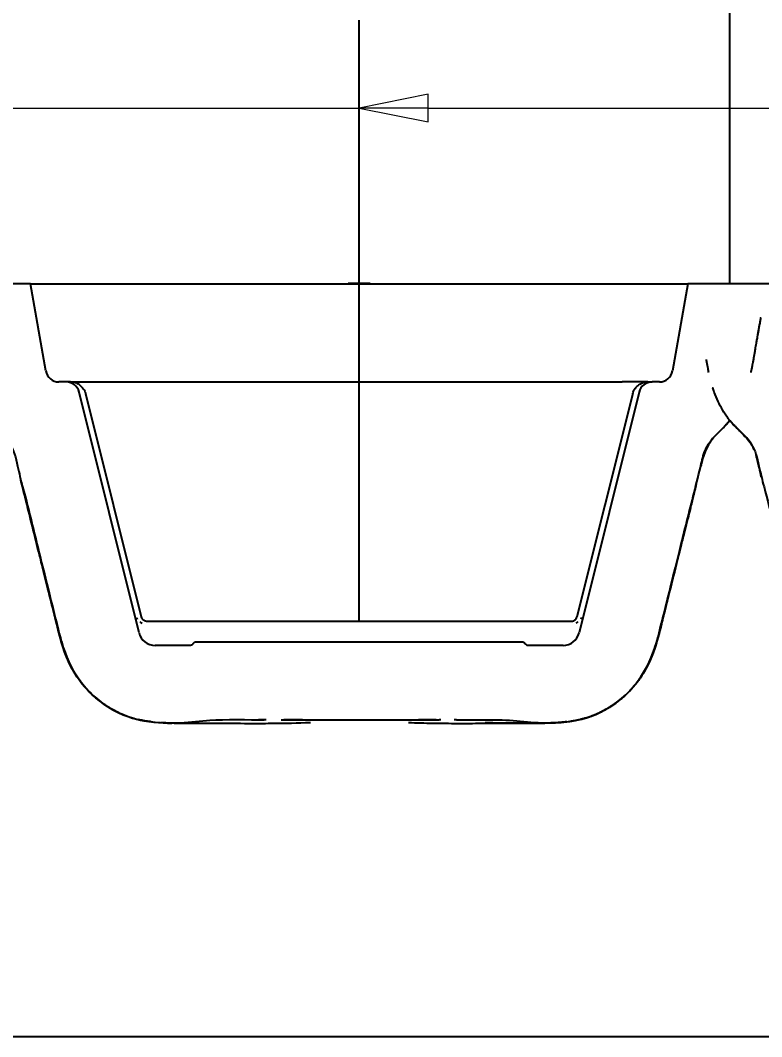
# Model space of a CAD drawing. Header units: millimetres. Extents: x 0 to 1486, y 0 to 1051.
# Drawn here: x 409.08 to 442.58, y 505.32 to 551.23 of the extents above; entities that cross this region are included whole.
import ezdxf

# ---------------------------------------------------------------- set-up
doc = ezdxf.new("R2010")
doc.units = ezdxf.units.MM
doc.header["$LTSCALE"] = 1.25
for name, color, linetype, lineweight, true_color in [('Bemaßungen(DIN)', 7, 'Continuous', 5, 0x262659), ('Schraffur', 7, 'Continuous', 9, 0x1e1e47), ('Sichtbare Kanten(DIN)', 7, 'Continuous', 25, 0x262659)]:
    doc.layers.add(name, color=color, linetype=linetype, lineweight=lineweight, true_color=true_color)
doc.styles.add('Aktuell-DINGroßer Text', font='arial.ttf')
doc.dimstyles.new('STANDARD-DIN', dxfattribs={"dimscale": 1.25, "dimtxt": 5.25, "dimasz": 2.5, "dimexe": 3.175, "dimexo": 0, "dimgap": 0.8, "dimtad": 1, "dimrnd": 1e-08, "dimtxsty": 'Aktuell-DINGroßer Text', "dimcen": 0.09, "dimdle": 10, "dimclrd": 256, "dimclre": 256, "dimclrt": 256, "dimazin": 2, "dimtfac": 0.666667, "dimtmove": 0, "dimatfit": 3, "dimfxl": 1, "dimtolj": 1, "dimlwd": 25, "dimlwe": 25, "dimarcsym": 0})

# ---------------------------------------------------------------- blocks, each defined once
blk = doc.blocks.new('*D123')
at = {"layer": 'Bemaßungen(DIN)', "color": 250, "linetype": 'Continuous', "lineweight": 25, "true_color": 0x3f3f3f, "transparency": 16777216}
blk.add_line((424.388, 524.094), (424.388, 551.23), dxfattribs=at)
at = {"layer": 'Defpoints', "color": 0, "linetype": 'Continuous', "transparency": 16777216}
for p in [(424.388, 551.23), (645.138, 539.324), (424.388, 524.094)]:
    blk.add_point(p, dxfattribs=at)
at = {"layer": 'Bemaßungen(DIN)', "color": 179, "linetype": 'Continuous', "lineweight": 25, "true_color": 0x262659, "transparency": 16777216, "insert": (424.388, 552.23), "char_height": 6.5625, "attachment_point": 4, "rotation": 90, "style": 'Aktuell-DINGroßer Text'}
blk.add_mtext('\\A1;220,75', dxfattribs=at)
blk = doc.blocks.new('*D124')
at = {"layer": 'Bemaßungen(DIN)', "color": 250, "linetype": 'Continuous', "lineweight": 25, "true_color": 0x3f3f3f, "transparency": 16777216}
blk.add_line((390.888, 524.094), (390.888, 551.23), dxfattribs=at)
at = {"layer": 'Defpoints', "color": 0, "linetype": 'Continuous', "transparency": 16777216}
for p in [(390.888, 551.23), (645.138, 539.324), (390.888, 524.094)]:
    blk.add_point(p, dxfattribs=at)
at = {"layer": 'Bemaßungen(DIN)', "color": 179, "linetype": 'Continuous', "lineweight": 25, "true_color": 0x262659, "transparency": 16777216, "insert": (390.888, 552.23), "char_height": 6.5625, "attachment_point": 4, "rotation": 90, "style": 'Aktuell-DINGroßer Text'}
blk.add_mtext('\\A1;254,25', dxfattribs=at)
blk = doc.blocks.new('*D125')
at = {"layer": 'Bemaßungen(DIN)', "color": 250, "linetype": 'Continuous', "lineweight": 25, "true_color": 0x3f3f3f, "transparency": 16777216}
blk.add_line((355.388, 523.144), (355.388, 551.23), dxfattribs=at)
at = {"layer": 'Defpoints', "color": 0, "linetype": 'Continuous', "transparency": 16777216}
for p in [(355.388, 551.23), (645.138, 539.324), (355.388, 523.144)]:
    blk.add_point(p, dxfattribs=at)
at = {"layer": 'Bemaßungen(DIN)', "color": 179, "linetype": 'Continuous', "lineweight": 25, "true_color": 0x262659, "transparency": 16777216, "insert": (355.388, 552.23), "char_height": 6.5625, "attachment_point": 4, "rotation": 90, "style": 'Aktuell-DINGroßer Text'}
blk.add_mtext('\\A1;289,75', dxfattribs=at)
blk = doc.blocks.new('*D126')
at = {"layer": 'Bemaßungen(DIN)', "color": 250, "linetype": 'Continuous', "lineweight": 25, "true_color": 0x3f3f3f, "transparency": 16777216}
blk.add_line((321.888, 524.094), (321.888, 551.23), dxfattribs=at)
at = {"layer": 'Defpoints', "color": 0, "linetype": 'Continuous', "transparency": 16777216}
for p in [(321.888, 551.23), (645.138, 539.324), (321.888, 524.094)]:
    blk.add_point(p, dxfattribs=at)
at = {"layer": 'Bemaßungen(DIN)', "color": 179, "linetype": 'Continuous', "lineweight": 25, "true_color": 0x262659, "transparency": 16777216, "insert": (321.888, 552.23), "char_height": 6.5625, "attachment_point": 4, "rotation": 90, "style": 'Aktuell-DINGroßer Text'}
blk.add_mtext('\\A1;323,25', dxfattribs=at)
blk = doc.blocks.new('*D127')
at = {"layer": 'Bemaßungen(DIN)', "color": 250, "linetype": 'Continuous', "lineweight": 25, "true_color": 0x3f3f3f, "transparency": 16777216}
blk.add_line((288.388, 524.094), (288.388, 551.23), dxfattribs=at)
at = {"layer": 'Defpoints', "color": 0, "linetype": 'Continuous', "transparency": 16777216}
for p in [(288.388, 551.23), (645.138, 539.324), (288.388, 524.094)]:
    blk.add_point(p, dxfattribs=at)
at = {"layer": 'Bemaßungen(DIN)', "color": 179, "linetype": 'Continuous', "lineweight": 25, "true_color": 0x262659, "transparency": 16777216, "insert": (288.388, 552.23), "char_height": 6.5625, "attachment_point": 4, "rotation": 90, "style": 'Aktuell-DINGroßer Text'}
blk.add_mtext('\\A1;356,75', dxfattribs=at)
blk = doc.blocks.new('*D128')
at = {"layer": 'Bemaßungen(DIN)', "color": 250, "linetype": 'Continuous', "lineweight": 25, "true_color": 0x3f3f3f, "transparency": 16777216}
blk.add_line((254.888, 524.094), (254.888, 551.23), dxfattribs=at)
at = {"layer": 'Defpoints', "color": 0, "linetype": 'Continuous', "transparency": 16777216}
for p in [(254.888, 551.23), (645.138, 539.324), (254.888, 524.094)]:
    blk.add_point(p, dxfattribs=at)
at = {"layer": 'Bemaßungen(DIN)', "color": 179, "linetype": 'Continuous', "lineweight": 25, "true_color": 0x262659, "transparency": 16777216, "insert": (254.888, 552.23), "char_height": 6.5625, "attachment_point": 4, "rotation": 90, "style": 'Aktuell-DINGroßer Text'}
blk.add_mtext('\\A1;390,25', dxfattribs=at)
blk = doc.blocks.new('2DTransSymbol3')
at = {"layer": 'Bemaßungen(DIN)'}
for p, q in [((342.011, 438.309), (339.511, 437.809)), ((342.011, 437.309), (342.011, 438.309)), ((315.211, 437.809), (339.511, 437.809)), ((342.011, 437.809), (339.511, 437.809)), ((339.511, 437.809), (342.011, 437.309)), ((342.011, 437.809), (366.311, 437.809))]:
    blk.add_line(p, q, dxfattribs=at)
at = {"layer": 'Bemaßungen(DIN)', "flags": 128}
blk.add_lwpolyline([(342.011, 438.309), (339.511, 437.809), (342.011, 437.309), (342.011, 438.309)], dxfattribs=at)
at = {"layer": 'Bemaßungen(DIN)'}
blk.add_solid([(342.011, 438.309), (339.511, 437.809), (342.011, 437.309), (342.011, 438.309)], dxfattribs=at)
blk = doc.blocks.new('*D130')
at = {"layer": 'Bemaßungen(DIN)', "color": 250, "linetype": 'Continuous', "lineweight": 25, "true_color": 0x3f3f3f, "transparency": 16777216}
for p, q in [((305.138, 539.324), (305.138, 593.293)), ((441.138, 539.324), (441.138, 593.293)), ((308.263, 589.324), (438.013, 589.324))]:
    blk.add_line(p, q, dxfattribs=at)
at = {"layer": 'Bemaßungen(DIN)', "color": 250, "linetype": 'Continuous', "true_color": 0x3f3f3f, "transparency": 16777216}
for points in [[(308.263, 589.845), (308.263, 588.803), (305.138, 589.324)], [(438.013, 589.845), (438.013, 588.803), (441.138, 589.324)]]:
    blk.add_solid(points, dxfattribs=at)
at = {"layer": 'Defpoints', "color": 0, "linetype": 'Continuous', "transparency": 16777216}
for p in [(441.138, 589.324), (305.138, 539.324), (441.138, 539.324)]:
    blk.add_point(p, dxfattribs=at)
at = {"layer": 'Bemaßungen(DIN)', "color": 179, "linetype": 'Continuous', "lineweight": 25, "true_color": 0x262659, "transparency": 16777216, "insert": (366.2, 597.03), "char_height": 6.5625, "attachment_point": 1, "style": 'Aktuell-DINGroßer Text'}
blk.add_mtext('\\A1;136', dxfattribs=at)
blk = doc.blocks.new('*D131')
at = {"layer": 'Bemaßungen(DIN)', "color": 250, "linetype": 'Continuous', "lineweight": 25, "true_color": 0x3f3f3f, "transparency": 16777216}
for p, q in [((441.138, 539.324), (441.138, 593.293)), ((577.138, 539.324), (577.138, 593.293)), ((444.263, 589.324), (574.013, 589.324))]:
    blk.add_line(p, q, dxfattribs=at)
at = {"layer": 'Bemaßungen(DIN)', "color": 250, "linetype": 'Continuous', "true_color": 0x3f3f3f, "transparency": 16777216}
for points in [[(444.263, 589.845), (444.263, 588.803), (441.138, 589.324)], [(574.013, 589.845), (574.013, 588.803), (577.138, 589.324)]]:
    blk.add_solid(points, dxfattribs=at)
at = {"layer": 'Defpoints', "color": 0, "linetype": 'Continuous', "transparency": 16777216}
for p in [(577.138, 589.324), (441.138, 539.324), (577.138, 539.324)]:
    blk.add_point(p, dxfattribs=at)
at = {"layer": 'Bemaßungen(DIN)', "color": 179, "linetype": 'Continuous', "lineweight": 25, "true_color": 0x262659, "transparency": 16777216, "insert": (502.2, 597.03), "char_height": 6.5625, "attachment_point": 1, "style": 'Aktuell-DINGroßer Text'}
blk.add_mtext('\\A1;136', dxfattribs=at)

msp = doc.modelspace()

# ---------------------------------------------------------------- hatches: boundary and pattern name
at = {"layer": 'Schraffur'}
h = msp.add_hatch(dxfattribs=at)
h.set_pattern_fill('ANSI31', color=256, scale=31.75, style=0)
h.set_pattern_definition([(45, (0, 0), (-2.80633, 2.80633), [])])
h.paths.add_polyline_path([(424.488, 539.329), (424.288, 539.329), (424.288, 539.324), (424.488, 539.324)])

# ---------------------------------------------------------------- linework, layer by layer
at = {"layer": 'Sichtbare Kanten(DIN)'}
for p, q in [((409.538, 539.324), (405.738, 539.324)), ((409.538, 539.324), (410.326, 539.324)), ((410.232, 535.39), (409.538, 539.324)), ((410.326, 539.324), (424.238, 539.324)), ((424.888, 539.334), (423.888, 539.334)), ((423.888, 539.324), (423.888, 539.334)), ((424.238, 539.329), (424.288, 539.329)), ((424.238, 539.324), (424.238, 539.329)), ((424.288, 539.324), (424.238, 539.324)), ((424.488, 539.329), (424.288, 539.329)), ((424.288, 539.329), (424.288, 539.324)), ((424.288, 539.324), (424.488, 539.324)), ((424.488, 539.329), (424.538, 539.329)), ((424.488, 539.324), (424.488, 539.329)), ((424.538, 539.324), (424.488, 539.324)), ((424.538, 539.324), (424.538, 539.329)), ((424.538, 539.324), (438.45, 539.324)), ((424.888, 539.324), (424.888, 539.334)), ((438.45, 539.324), (439.238, 539.324)), ((439.238, 539.324), (438.545, 535.39)), ((443.038, 539.324), (439.238, 539.324)), ((411.151, 534.894), (410.823, 534.894)), ((411.348, 534.894), (411.151, 534.894)), ((411.348, 534.894), (411.348, 534.894)), ((411.348, 534.894), (412.509, 534.894)), ((412.509, 534.894), (436.267, 534.894)), ((437.429, 534.894), (436.267, 534.894)), ((437.429, 534.894), (437.428, 534.894)), ((437.429, 534.894), (437.626, 534.894)), ((437.954, 534.894), (437.626, 534.894)), ((414.445, 523.562), (411.733, 534.439)), ((412.028, 534.379), (414.545, 524.283)), ((436.749, 534.379), (434.232, 524.283)), ((437.044, 534.439), (434.332, 523.562)), ((414.287, 524.194), (414.387, 524.219)), ((434.489, 524.194), (434.389, 524.219)), ((414.787, 524.094), (433.989, 524.094)), ((416.768, 522.994), (415.172, 522.994)), ((431.741, 523.144), (417.036, 523.144)), ((433.604, 522.994), (432.009, 522.994)), ((499.039, 505.324), (382.238, 505.324))]:
    msp.add_line(p, q, dxfattribs=at)
for centre, radius, start, end in [((410.823, 535.494), 0.6, 190, 270), ((437.954, 535.494), 0.6, 270, 350), ((411.151, 534.294), 0.6, 14, 90), ((437.626, 534.294), 0.6, 90, 166), ((415.172, 523.744), 0.75, 194, 270), ((433.604, 523.744), 0.75, 270, 346)]:
    msp.add_arc(centre, radius, start, end, dxfattribs=at)
for centre, major_axis, start_param, end_param in [((414.577, 524.226), (-0.103, 0.228), 1.992369, 2.529584), ((434.199, 524.226), (0.103, 0.228), 3.753602, 4.290815)]:
    msp.add_ellipse(centre, major_axis=major_axis, ratio=0.641959, start_param=start_param, end_param=end_param, dxfattribs=at)
for points, knots in [([(442.528, 537.79), (442.528, 537.79), (442.528, 537.79), (442.528, 537.79), (442.528, 537.79), (442.528, 537.789), (442.528, 537.789), (442.527, 537.787), (442.527, 537.785), (442.526, 537.779), (442.525, 537.774), (442.522, 537.757), (442.52, 537.744), (442.514, 537.708), (442.51, 537.684), (442.5, 537.626), (442.494, 537.59), (442.483, 537.524), (442.478, 537.495), (442.467, 537.437), (442.462, 537.407), (442.454, 537.359), (442.45, 537.341), (442.441, 537.286), (442.435, 537.251), (442.423, 537.184), (442.417, 537.152), (442.396, 537.033), (442.382, 536.958), (442.357, 536.815), (442.346, 536.753), (442.321, 536.61), (442.306, 536.523), (442.278, 536.362), (442.266, 536.292), (442.245, 536.172), (442.236, 536.121), (442.219, 536.02), (442.21, 535.97), (442.191, 535.867), (442.182, 535.815), (442.165, 535.725), (442.157, 535.686), (442.145, 535.624), (442.141, 535.602), (442.133, 535.563), (442.13, 535.545), (442.121, 535.504), (442.116, 535.48), (442.109, 535.443), (442.106, 535.43), (442.096, 535.384), (442.089, 535.353), (442.083, 535.324)], [0, 0, 0, 0, 0.000011, 0.000011, 0.0000549, 0.0000549, 0.0002305, 0.0002305, 0.0011042, 0.0011042, 0.0034343, 0.0034343, 0.0096521, 0.0096521, 0.0196183, 0.0196183, 0.0328887, 0.0328887, 0.0423337, 0.0423337, 0.0512358, 0.0512358, 0.0569727, 0.0569727, 0.0683565, 0.0683565, 0.0811162, 0.0811162, 0.1174194, 0.1174194, 0.1439175, 0.1439175, 0.1740064, 0.1740064, 0.1955778, 0.1955778, 0.2109094, 0.2109094, 0.2266474, 0.2266474, 0.2456533, 0.2456533, 0.2610795, 0.2610795, 0.2688382, 0.2688382, 0.2745702, 0.2745702, 0.2817224, 0.2817224, 0.2859005, 0.2859005, 0.2968606, 0.2968606, 0.2968606, 0.2968606]), ([(442.449, 537.342), (442.449, 537.342), (442.449, 537.342), (442.449, 537.341), (442.449, 537.341), (442.447, 537.327), (442.444, 537.314), (442.439, 537.283), (442.436, 537.265), (442.422, 537.184), (442.41, 537.116), (442.391, 537.005), (442.384, 536.968), (442.377, 536.929)], [0, 0, 0, 0, 0.00003812, 0.00003812, 0.00037358, 0.00037358, 0.00753008, 0.00753008, 0.01707234, 0.01707234, 0.05104679, 0.05104679, 0.0668073, 0.0668073, 0.0668073, 0.0668073]), ([(440.191, 535.324), (440.178, 535.386), (440.167, 535.442), (440.138, 535.59), (440.122, 535.676), (440.098, 535.81), (440.093, 535.838), (440.086, 535.877), (440.084, 535.888), (440.082, 535.901), (440.081, 535.903), (440.081, 535.905), (440.081, 535.906), (440.081, 535.906), (440.081, 535.906), (440.081, 535.906)], [8.2798867, 8.2798867, 8.2798867, 8.2798867, 8.3179954, 8.3179954, 8.3854335, 8.3854335, 8.4022376, 8.4022376, 8.4085374, 8.4085374, 8.4097186, 8.4097186, 8.4098391, 8.4098391, 8.4098692, 8.4098692, 8.4098692, 8.4098692]), ([(411.348, 534.894), (411.417, 534.894), (411.486, 534.884), (411.616, 534.843), (411.677, 534.813), (411.789, 534.735), (411.84, 534.687), (411.939, 534.57), (411.987, 534.498), (412.02, 534.406), (412.024, 534.393), (412.028, 534.379)], [0, 0, 0, 0, 0.0206505, 0.0206505, 0.04066916, 0.04066916, 0.06156667, 0.06156667, 0.08663742, 0.08663742, 0.09083953, 0.09083953, 0.09083953, 0.09083953]), ([(436.749, 534.379), (436.757, 534.414), (436.771, 534.447), (436.808, 534.52), (436.833, 534.558), (436.907, 534.658), (436.964, 534.715), (437.095, 534.812), (437.173, 534.851), (437.311, 534.887), (437.37, 534.894), (437.428, 534.894)], [0.00000111, 0.00000111, 0.00000111, 0.00000111, 0.01070815, 0.01070815, 0.02441214, 0.02441214, 0.04800203, 0.04800203, 0.07335574, 0.07335574, 0.09085667, 0.09085667, 0.09085667, 0.09085667]), ([(441.13, 533.158), (441.102, 533.193), (441.073, 533.23), (440.883, 533.486), (440.728, 533.759), (440.551, 534.14), (440.49, 534.283), (440.422, 534.47), (440.41, 534.504), (440.388, 534.569), (440.378, 534.599), (440.368, 534.631), (440.367, 534.631), (440.367, 534.632), (440.367, 534.632), (440.367, 534.632), (440.367, 534.632), (440.367, 534.632), (440.367, 534.632), (440.367, 534.632), (440.367, 534.632), (440.367, 534.632)], [6.5142179, 6.5142179, 6.5142179, 6.5142179, 6.571912, 6.571912, 6.8763125, 6.8763125, 7.0272171, 7.0272171, 7.0627954, 7.0627954, 7.0894853, 7.0894853, 7.089798, 7.089798, 7.0899186, 7.0899186, 7.0899488, 7.0899488, 7.0899638, 7.0899638, 7.0899746, 7.0899746, 7.0899746, 7.0899746]), ([(407.641, 533.164), (407.824, 532.938), (407.993, 532.77), (408.306, 532.458), (408.474, 532.287), (408.8, 531.797), (408.866, 531.506), (409.023, 530.776), (409.101, 530.466), (409.487, 529.019), (409.76, 527.872), (410.736, 523.906), (410.86, 523.432), (411.14, 522.488), (411.364, 521.978), (412.032, 521.034), (412.468, 520.593), (413.681, 519.808), (414.283, 519.66), (415.888, 519.376), (416.813, 519.555), (418.296, 519.662), (419.441, 519.636), (420.104, 519.637)], [-4.9801344, -4.9801344, -4.9801344, -4.9801344, -4.977648, -4.977648, -4.9747138, -4.9747138, -4.9702324, -4.9702324, -4.9668738, -4.9668738, -4.9544858, -4.9544858, -4.9239441, -4.9239441, -4.8567962, -4.8567962, -4.7928365, -4.7928365, -4.7144891, -4.7144891, -4.4611156, -4.4611156, -4.2614437, -4.2614437, -4.2614437, -4.2614437]), ([(428.791, 519.637), (428.803, 519.637), (428.815, 519.637), (430.164, 519.637), (430.587, 519.644), (431.902, 519.576), (432.685, 519.417), (434.413, 519.619), (434.948, 519.775), (435.829, 520.268), (436.333, 520.601), (437.286, 521.709), (437.568, 522.369), (437.918, 523.377), (438.221, 524.657), (439.002, 527.809), (439.098, 528.182), (439.417, 529.461), (439.642, 530.324), (439.903, 531.437), (439.966, 531.68), (440.316, 532.415), (440.694, 532.6), (441.141, 533.164)], [-3.609915, -3.609915, -3.609915, -3.609915, -3.606126, -3.606126, -3.199997, -3.199997, -2.373221, -2.373221, -1.869336, -1.869336, -1.562938, -1.562938, -1.210807, -1.210807, -0.800152, -0.800152, -0.642527, -0.642527, -0.31323, -0.31323, -0.220499, -0.220499, -0.002297, -0.002297, -0.002297, -0.002297]), ([(441.087, 533.088), (441.07, 533.068), (441.035, 533.028), (440.984, 532.971), (440.969, 532.956), (440.869, 532.851), (440.85, 532.832), (440.821, 532.803), (440.818, 532.8), (440.81, 532.791)], [0, 0, 0, 0, 0.095162, 0.095162, 0.273817, 0.273817, 0.809889, 0.809889, 1.094998, 1.094998, 1.094998, 1.094998]), ([(441.14, 533.152), (441.14, 533.152), (441.14, 533.152), (441.141, 533.158), (441.141, 533.163), (441.141, 533.164)], [12.275591, 12.275591, 12.275591, 12.275591, 12.3506051, 12.3506051, 12.9651303, 12.9651303, 12.9651303, 12.9651303]), ([(441.141, 533.164), (441.324, 532.938), (441.493, 532.77), (441.806, 532.458), (441.974, 532.287), (442.3, 531.797), (442.366, 531.506), (442.523, 530.776), (442.601, 530.466), (442.987, 529.019), (443.26, 527.872), (444.236, 523.906), (444.36, 523.432), (444.64, 522.488), (444.864, 521.978), (445.532, 521.034), (445.968, 520.593), (447.181, 519.808), (447.783, 519.66), (449.388, 519.376), (450.313, 519.555), (451.796, 519.662), (452.941, 519.636), (453.604, 519.637)], [-4.9801344, -4.9801344, -4.9801344, -4.9801344, -4.977648, -4.977648, -4.9747138, -4.9747138, -4.9702324, -4.9702324, -4.9668738, -4.9668738, -4.9544858, -4.9544858, -4.9239441, -4.9239441, -4.8567963, -4.8567963, -4.7928365, -4.7928365, -4.7144892, -4.7144892, -4.4611157, -4.4611157, -4.2614437, -4.2614437, -4.2614437, -4.2614437]), ([(441.606, 532.657), (441.569, 532.694), (441.462, 532.801), (441.389, 532.875), (441.356, 532.906), (441.281, 532.988)], [0, 0, 0, 0, 0.830661, 0.830661, 1.095169, 1.095169, 1.095169, 1.095169]), ([(442.138, 532.038), (442.033, 532.231), (441.906, 532.377), (441.619, 532.656), (441.533, 532.734), (441.448, 532.817)], [5.4505096, 5.4505096, 5.4505096, 5.4505096, 5.8295122, 5.8295122, 5.9972715, 5.9972715, 5.9972715, 5.9972715]), ([(440.362, 532.333), (440.343, 532.307), (440.323, 532.281), (440.272, 532.208), (440.239, 532.158), (440.164, 532.032), (440.121, 531.951), (440.045, 531.789), (440.011, 531.707), (439.939, 531.515), (439.903, 531.403), (439.864, 531.261), (439.855, 531.23), (439.848, 531.2)], [12.2833561, 12.2833561, 12.2833561, 12.2833561, 12.2997499, 12.2997499, 12.3234644, 12.3234644, 12.3524494, 12.3524494, 12.3787583, 12.3787583, 12.4139625, 12.4139625, 12.423643, 12.423643, 12.423643, 12.423643]), ([(440.212, 532.143), (440.124, 532.005), (440.039, 531.83), (439.924, 531.482), (439.893, 531.374), (439.862, 531.26)], [0.20660646, 0.20660646, 0.20660646, 0.20660646, 0.26852566, 0.26852566, 0.29282871, 0.29282871, 0.29282871, 0.29282871]), ([(442.175, 531.973), (442.175, 531.973), (442.16, 532.001), (442.152, 532.015), (442.149, 532.02), (442.149, 532.02)], [0.5841657, 0.5841657, 0.5841657, 0.5841657, 0.9671871, 0.9671871, 1.0655927, 1.0655927, 1.0655927, 1.0655927]), ([(440.12, 531.997), (440.12, 531.997), (440.106, 531.97), (440.092, 531.942), (440.089, 531.937), (440.089, 531.937)], [0.0348995, 0.0348995, 0.0348995, 0.0348995, 0.5477265, 0.5477265, 0.6016797, 0.6016797, 0.6016797, 0.6016797]), ([(442.243, 531.826), (442.243, 531.826), (442.243, 531.827), (442.237, 531.84), (442.223, 531.874), (442.192, 531.94), (442.184, 531.955), (442.176, 531.972), (442.174, 531.976), (442.172, 531.979)], [0.2897844, 0.2897844, 0.2897844, 0.2897844, 0.2976946, 0.2976946, 0.3418645, 0.3418645, 0.4055819, 0.4055819, 0.4342417, 0.4342417, 0.4342417, 0.4342417]), ([(442.464, 531.047), (442.464, 531.047), (442.464, 531.047), (442.452, 531.098), (442.44, 531.153), (442.406, 531.296), (442.381, 531.397), (442.352, 531.505), (442.343, 531.534), (442.333, 531.569), (442.33, 531.579), (442.328, 531.584), (442.328, 531.585), (442.328, 531.585)], [3.1214054, 3.1214054, 3.1214054, 3.1214054, 3.1214902, 3.1214902, 3.1511716, 3.1511716, 3.1956554, 3.1956554, 3.215812, 3.215812, 3.2302688, 3.2302688, 3.2348622, 3.2348622, 3.2348622, 3.2348622]), ([(439.868, 531.284), (439.868, 531.284), (439.841, 531.174), (439.827, 531.113), (439.838, 531.161), (439.835, 531.148), (439.817, 531.068), (439.817, 531.068)], [8.4279959, 8.4279959, 8.4279959, 8.4279959, 8.596289, 8.596289, 8.757303, 8.757303, 8.9450365, 8.9450365, 8.9450365, 8.9450365]), ([(439.891, 531.365), (439.891, 531.365), (439.887, 531.351), (439.873, 531.301), (439.869, 531.284), (439.859, 531.245), (439.849, 531.206), (439.842, 531.178)], [7.9683809, 7.9683809, 7.9683809, 7.9683809, 8.0032187, 8.0032187, 8.0695113, 8.0695113, 8.1563174, 8.1563174, 8.1563174, 8.1563174]), ([(442.497, 530.896), (442.495, 530.909), (442.482, 530.964), (442.471, 531.017), (442.469, 531.024), (442.469, 531.024)], [0, 0, 0, 0, 0.11353, 0.11353, 0.167424, 0.167424, 0.167424, 0.167424]), ([(412.848, 520.347), (412.609, 520.516), (412.379, 520.71), (411.572, 521.543), (411.292, 522.157), (410.928, 523.072), (410.785, 523.724), (410.484, 524.934), (410.402, 525.243), (410.195, 526.068), (410.121, 526.372), (409.952, 527.052), (409.877, 527.351), (409.632, 528.332), (409.622, 528.38), (409.312, 529.624), (409.243, 529.898), (409.118, 530.41), (409.1, 530.485), (409.082, 530.556)], [2.06659, 2.06659, 2.06659, 2.06659, 2.211074, 2.211074, 2.615204, 2.615204, 3.34718, 3.34718, 3.690573, 3.690573, 3.933524, 3.933524, 4.127076, 4.127076, 4.588905, 4.588905, 4.841286, 4.841286, 4.887565, 4.887565, 4.887565, 4.887565]), ([(409.222, 530.011), (409.208, 530.065), (409.196, 530.112), (409.17, 530.209), (409.159, 530.251), (409.153, 530.276), (409.152, 530.279), (409.152, 530.279)], [7.12907374, 7.12907374, 7.12907374, 7.12907374, 7.15745453, 7.15745453, 7.20086791, 7.20086791, 7.2162339, 7.2162339, 7.2162339, 7.2162339]), ([(439.617, 530.255), (439.609, 530.224), (439.601, 530.191), (439.573, 530.076), (439.55, 529.985), (439.508, 529.815), (439.487, 529.733), (439.423, 529.478), (439.38, 529.305), (439.251, 528.794), (439.168, 528.459), (439, 527.782), (438.913, 527.434), (438.567, 526.047), (438.305, 525.015), (437.957, 523.575), (437.854, 523.178), (437.587, 522.416), (437.42, 522.047), (437.055, 521.455), (436.874, 521.215), (436.522, 520.836), (436.357, 520.684), (436.151, 520.517), (436.111, 520.486), (436.05, 520.44), (436.027, 520.423), (435.981, 520.389), (435.958, 520.373), (435.922, 520.347), (435.908, 520.337), (435.877, 520.316), (435.863, 520.306), (435.822, 520.279), (435.806, 520.268), (435.761, 520.238), (435.745, 520.228), (435.709, 520.205), (435.7, 520.2), (435.671, 520.182), (435.648, 520.167), (435.602, 520.14), (435.579, 520.126), (435.517, 520.09), (435.477, 520.068), (435.343, 519.995), (435.248, 519.948), (434.902, 519.793), (434.648, 519.709), (434.251, 519.615), (434.111, 519.588), (433.787, 519.538), (433.605, 519.52), (433.332, 519.502), (433.232, 519.497), (433.13, 519.493)], [4.08157, 4.08157, 4.08157, 4.08157, 4.093286, 4.093286, 4.121328, 4.121328, 4.146354, 4.146354, 4.20029, 4.20029, 4.304546, 4.304546, 4.412182, 4.412182, 4.734616, 4.734616, 4.857162, 4.857162, 4.977617, 4.977617, 5.067065, 5.067065, 5.132843, 5.132843, 5.148528, 5.148528, 5.15859, 5.15859, 5.171509, 5.171509, 5.184616, 5.184616, 5.205706, 5.205706, 5.256909, 5.256909, 5.277506, 5.277506, 5.283278, 5.283278, 5.293293, 5.293293, 5.301667, 5.301667, 5.315844, 5.315844, 5.347913, 5.347913, 5.430698, 5.430698, 5.473282, 5.473282, 5.528841, 5.528841, 5.560514, 5.560514, 5.560514, 5.560514]), ([(439.594, 530.166), (439.593, 530.164), (439.593, 530.162), (439.583, 530.122), (439.571, 530.076), (439.55, 529.992), (439.542, 529.959), (439.522, 529.881), (439.51, 529.832), (439.487, 529.744), (439.477, 529.703), (439.452, 529.602), (439.437, 529.541), (439.394, 529.368), (439.366, 529.258), (439.309, 529.026), (439.277, 528.9), (439.246, 528.774)], [1.5704608, 1.5704608, 1.5704608, 1.5704608, 1.571481, 1.571481, 1.5942964, 1.5942964, 1.6062892, 1.6062892, 1.6213371, 1.6213371, 1.6337847, 1.6337847, 1.6529302, 1.6529302, 1.689707, 1.689707, 1.7289509, 1.7289509, 1.7289509, 1.7289509]), ([(412.597, 520.542), (412.551, 520.579), (412.505, 520.618), (412.34, 520.761), (412.224, 520.872), (411.845, 521.275), (411.609, 521.599), (411.183, 522.376), (411.025, 522.842), (410.784, 523.711), (410.691, 524.117), (410.425, 525.19), (410.252, 525.864), (409.911, 527.246), (409.734, 527.947), (409.514, 528.834), (409.469, 529.014), (409.378, 529.383), (409.331, 529.575), (409.253, 529.886), (409.222, 530.006), (409.195, 530.115)], [1.956144, 1.956144, 1.956144, 1.956144, 1.974142, 1.974142, 2.021994, 2.021994, 2.140247, 2.140247, 2.287637, 2.287637, 2.412187, 2.412187, 2.621434, 2.621434, 2.841051, 2.841051, 2.896504, 2.896504, 2.955197, 2.955197, 2.993506, 2.993506, 2.993506, 2.993506]), ([(412.493, 520.629), (412.476, 520.644), (412.457, 520.66), (412.404, 520.708), (412.387, 520.724), (412.349, 520.758), (412.333, 520.773), (412.293, 520.811), (412.269, 520.834), (412.225, 520.878), (412.208, 520.895), (412.174, 520.93), (412.155, 520.949), (412.117, 520.989), (412.098, 521.01), (412.041, 521.072), (412.005, 521.113), (411.906, 521.23), (411.847, 521.303), (411.703, 521.494), (411.623, 521.61), (411.516, 521.785), (411.49, 521.829), (411.41, 521.97), (411.356, 522.073), (411.26, 522.275), (411.215, 522.377), (411.05, 522.788), (410.952, 523.106), (410.831, 523.557), (410.796, 523.695), (410.732, 523.958), (410.701, 524.086), (410.643, 524.325), (410.612, 524.45), (410.538, 524.743), (410.495, 524.913), (410.353, 525.477), (410.254, 525.871), (410.113, 526.438), (410.071, 526.61), (409.992, 526.93), (409.955, 527.079), (409.895, 527.323), (409.871, 527.417), (409.815, 527.64), (409.784, 527.765), (409.729, 527.981), (409.706, 528.072), (409.665, 528.231), (409.648, 528.298), (409.617, 528.421), (409.603, 528.477), (409.577, 528.582), (409.565, 528.633), (409.531, 528.768), (409.511, 528.849), (409.454, 529.085), (409.418, 529.238), (409.368, 529.439), (409.362, 529.463), (409.353, 529.501), (409.35, 529.515), (409.343, 529.541), (409.34, 529.555), (409.33, 529.594), (409.324, 529.618), (409.308, 529.682), (409.299, 529.718), (409.274, 529.815), (409.261, 529.863), (409.238, 529.952), (409.228, 529.988), (409.215, 530.04), (409.21, 530.056), (409.209, 530.061)], [0, 0, 0, 0, 0.082924, 0.082924, 0.113058, 0.113058, 0.130031, 0.130031, 0.146789, 0.146789, 0.155138, 0.155138, 0.163507, 0.163507, 0.171886, 0.171886, 0.188731, 0.188731, 0.222119, 0.222119, 0.275287, 0.275287, 0.292074, 0.292074, 0.325981, 0.325981, 0.359154, 0.359154, 0.459188, 0.459188, 0.501882, 0.501882, 0.540647, 0.540647, 0.579251, 0.579251, 0.631571, 0.631571, 0.753978, 0.753978, 0.807055, 0.807055, 0.85353, 0.85353, 0.882297, 0.882297, 0.924167, 0.924167, 0.955494, 0.955494, 0.976871, 0.976871, 0.993705, 0.993705, 1.01053, 1.01053, 1.043767, 1.043767, 1.103749, 1.103749, 1.111418, 1.111418, 1.115585, 1.115585, 1.119757, 1.119757, 1.128196, 1.128196, 1.144983, 1.144983, 1.178506, 1.178506, 1.21889, 1.21889, 1.258056, 1.258056, 1.258056, 1.258056]), ([(439.369, 529.243), (439.36, 529.206), (439.351, 529.169), (439.309, 528.999), (439.274, 528.863), (439.241, 528.731)], [0.92272042, 0.92272042, 0.92272042, 0.92272042, 0.93418186, 0.93418186, 0.97553241, 0.97553241, 0.97553241, 0.97553241]), ([(439.162, 528.438), (439.154, 528.407), (439.147, 528.377), (439.097, 528.179), (439.056, 528.012), (438.962, 527.639), (438.91, 527.432), (438.76, 526.828), (438.662, 526.43), (438.478, 525.686), (438.389, 525.336), (438.252, 524.799), (438.204, 524.61), (438.098, 524.175), (438.038, 523.918), (437.88, 523.29), (437.771, 522.917), (437.551, 522.358), (437.46, 522.158), (437.237, 521.743), (437.102, 521.531), (436.951, 521.332)], [1.7638097, 1.7638097, 1.7638097, 1.7638097, 1.7734022, 1.7734022, 1.8267571, 1.8267571, 1.8905092, 1.8905092, 2.0134243, 2.0134243, 2.1214921, 2.1214921, 2.1800104, 2.1800104, 2.2581031, 2.2581031, 2.3744723, 2.3744723, 2.4396513, 2.4396513, 2.5160889, 2.5160889, 2.5160889, 2.5160889]), ([(414.545, 524.283), (414.551, 524.257), (414.562, 524.232), (414.591, 524.187), (414.609, 524.167), (414.65, 524.133), (414.673, 524.12), (414.723, 524.101), (414.75, 524.095), (414.78, 524.094), (414.784, 524.094), (414.787, 524.094)], [0, 0, 0, 0, 0.0080009, 0.0080009, 0.01597702, 0.01597702, 0.02393362, 0.02393362, 0.03189668, 0.03189668, 0.03302102, 0.03302102, 0.03302102, 0.03302102]), ([(433.989, 524.094), (434.016, 524.094), (434.043, 524.098), (434.093, 524.115), (434.117, 524.128), (434.16, 524.159), (434.179, 524.179), (434.209, 524.223), (434.221, 524.247), (434.23, 524.276), (434.231, 524.28), (434.232, 524.283)], [0, 0, 0, 0, 0.00800071, 0.00800071, 0.01597675, 0.01597675, 0.02393328, 0.02393328, 0.03189641, 0.03189641, 0.03302102, 0.03302102, 0.03302102, 0.03302102]), ([(416.845, 523.03), (416.84, 523.023), (416.834, 523.018), (416.821, 523.008), (416.814, 523.004), (416.793, 522.996), (416.78, 522.994), (416.768, 522.994)], [-0.008074754, -0.008074754, -0.008074754, -0.008074754, -0.005897965, -0.005897965, -0.003720861, -0.003720861, -0.000004968, -0.000004968, -0.000004968, -0.000004968]), ([(416.881, 523.072), (416.875, 523.065), (416.869, 523.058), (416.857, 523.044), (416.851, 523.037), (416.845, 523.03)], [-0.00559027, -0.00559027, -0.00559027, -0.00559027, -0.00279349, -0.00279349, 0, 0, 0, 0]), ([(417.036, 523.144), (417.019, 523.144), (417.003, 523.142), (416.971, 523.134), (416.956, 523.128), (416.917, 523.108), (416.897, 523.091), (416.881, 523.072)], [-0.01603852, -0.01603852, -0.01603852, -0.01603852, -0.01167072, -0.01167072, -0.00732242, -0.00732242, -0.00000056, -0.00000056, -0.00000056, -0.00000056]), ([(431.895, 523.072), (431.885, 523.085), (431.873, 523.096), (431.847, 523.115), (431.833, 523.123), (431.792, 523.139), (431.766, 523.144), (431.741, 523.144)], [-0.01614564, -0.01614564, -0.01614564, -0.01614564, -0.01179334, -0.01179334, -0.00744309, -0.00744309, -0.00000054, -0.00000054, -0.00000054, -0.00000054]), ([(431.931, 523.03), (431.925, 523.037), (431.919, 523.044), (431.907, 523.058), (431.901, 523.065), (431.895, 523.072)], [-0.005625772, -0.005625772, -0.005625772, -0.005625772, -0.002811067, -0.002811067, -0.000011557, -0.000011557, -0.000011557, -0.000011557]), ([(432.009, 522.994), (432.001, 522.994), (431.993, 522.995), (431.977, 522.999), (431.969, 523.002), (431.95, 523.012), (431.939, 523.02), (431.931, 523.03)], [-0.007980929, -0.007980929, -0.007980929, -0.007980929, -0.005820159, -0.005820159, -0.003652784, -0.003652784, 0, 0, 0, 0]), ([(436.426, 520.754), (436.41, 520.74), (436.395, 520.726), (436.266, 520.61), (436.144, 520.511), (436.013, 520.413), (435.984, 520.392), (435.947, 520.366), (435.937, 520.358), (435.923, 520.348), (435.919, 520.346), (435.919, 520.346)], [2.599478, 2.599478, 2.599478, 2.599478, 2.6072531, 2.6072531, 2.665146, 2.665146, 2.6924007, 2.6924007, 2.7168587, 2.7168587, 2.7443779, 2.7443779, 2.7443779, 2.7443779]), ([(422.184, 519.499), (421.617, 519.479), (421.049, 519.466), (420.197, 519.46), (419.889, 519.458), (419.086, 519.46), (418.59, 519.462), (417.479, 519.464), (416.859, 519.466), (415.673, 519.474), (415.102, 519.491), (414.401, 519.635), (414.253, 519.672), (413.954, 519.765), (413.799, 519.824), (413.546, 519.935), (413.437, 519.989), (413.168, 520.135), (413.008, 520.234), (412.849, 520.347)], [1.4168283, 1.4168283, 1.4168283, 1.4168283, 1.5869388, 1.5869388, 1.6837553, 1.6837553, 1.8308067, 1.8308067, 2.0171283, 2.0171283, 2.1865095, 2.1865095, 2.2319207, 2.2319207, 2.2809947, 2.2809947, 2.3235454, 2.3235454, 2.3860442, 2.3860442, 2.3860442, 2.3860442]), ([(413.41, 520.011), (413.374, 520.029), (413.337, 520.049), (413.293, 520.073), (413.28, 520.08), (413.261, 520.091), (413.253, 520.096), (413.237, 520.105), (413.232, 520.107), (413.229, 520.109), (413.229, 520.109), (413.229, 520.109)], [9.13161674, 9.13161674, 9.13161674, 9.13161674, 9.14407388, 9.14407388, 9.14984169, 9.14984169, 9.15558123, 9.15558123, 9.16706809, 9.16706809, 9.17289367, 9.17289367, 9.17289367, 9.17289367]), ([(435.971, 520.378), (435.725, 520.201), (435.482, 520.058), (435.158, 519.904), (435.076, 519.867), (434.904, 519.798), (434.814, 519.765), (434.578, 519.689), (434.431, 519.649), (433.947, 519.543), (433.602, 519.505), (432.623, 519.456), (431.985, 519.467), (430.873, 519.463), (430.397, 519.463), (429.563, 519.46), (429.196, 519.459), (428.474, 519.46), (428.106, 519.461), (427.358, 519.473), (426.987, 519.485), (426.617, 519.498)], [0, 0, 0, 0, 0.0973932, 0.0973932, 0.1258286, 0.1258286, 0.1545067, 0.1545067, 0.2000918, 0.2000918, 0.3032903, 0.3032903, 0.4944243, 0.4944243, 0.6370453, 0.6370453, 0.7447838, 0.7447838, 0.8617537, 0.8617537, 0.9733958, 0.9733958, 0.9733958, 0.9733958]), ([(435.578, 520.127), (435.578, 520.127), (435.575, 520.126), (435.557, 520.115), (435.526, 520.097), (435.435, 520.047), (435.402, 520.029), (435.332, 519.992), (435.3, 519.976), (435.237, 519.946), (435.208, 519.932), (435.146, 519.903), (435.113, 519.889), (435.045, 519.86), (435.01, 519.845), (434.938, 519.817), (434.902, 519.803), (434.831, 519.777), (434.796, 519.765), (434.699, 519.733), (434.644, 519.717), (434.545, 519.689), (434.501, 519.677), (434.433, 519.661), (434.41, 519.655), (434.386, 519.649)], [0.3708114, 0.3708114, 0.3708114, 0.3708114, 0.3972629, 0.3972629, 0.4478361, 0.4478361, 0.4703288, 0.4703288, 0.4856297, 0.4856297, 0.4971214, 0.4971214, 0.508623, 0.508623, 0.5201359, 0.5201359, 0.5316648, 0.5316648, 0.5432139, 0.5432139, 0.5666072, 0.5666072, 0.589529, 0.589529, 0.6022754, 0.6022754, 0.6022754, 0.6022754]), ([(413.529, 519.952), (413.529, 519.952), (413.529, 519.952), (413.526, 519.953), (413.507, 519.962), (413.476, 519.977)], [9.36376179, 9.36376179, 9.36376179, 9.36376179, 9.36832141, 9.36832141, 9.41838994, 9.41838994, 9.41838994, 9.41838994]), ([(414.983, 519.547), (414.983, 519.547), (414.983, 519.547), (414.979, 519.548), (414.966, 519.549), (414.937, 519.553), (414.92, 519.555), (414.847, 519.565), (414.778, 519.575), (414.64, 519.597), (414.58, 519.608), (414.477, 519.629), (414.439, 519.637), (414.398, 519.647)], [8.9079196, 8.9079196, 8.9079196, 8.9079196, 8.9095217, 8.9095217, 8.9210466, 8.9210466, 8.9336921, 8.9336921, 8.9717893, 8.9717893, 9.0038066, 9.0038066, 9.0208276, 9.0208276, 9.0208276, 9.0208276]), ([(420.185, 519.633), (420.103, 519.633), (420.028, 519.634), (419.917, 519.636), (419.878, 519.636), (419.841, 519.637)], [0, 0, 0, 0, 0.02691813, 0.02691813, 0.04213871, 0.04213871, 0.04213871, 0.04213871]), ([(420.119, 519.637), (420.114, 519.637), (420.11, 519.637), (420.105, 519.637), (420.104, 519.637), (420.104, 519.637), (420.104, 519.637), (420.104, 519.637)], [0.494115758, 0.494115758, 0.494115758, 0.494115758, 0.498271529, 0.498271529, 0.498321616, 0.498321616, 0.498337857, 0.498337857, 0.498337857, 0.498337857]), ([(420.872, 519.638), (420.872, 519.638), (420.872, 519.638), (420.872, 519.638), (420.872, 519.638), (420.871, 519.638), (420.87, 519.638), (420.868, 519.638), (420.866, 519.638), (420.863, 519.638), (420.862, 519.638), (420.86, 519.638)], [0, 0, 0, 0, 0.000020531, 0.000020531, 0.000047598, 0.000047598, 0.000625037, 0.000625037, 0.002164912, 0.002164912, 0.003273401, 0.003273401, 0.003273401, 0.003273401]), ([(420.872, 519.638), (421.695, 519.638), (422.726, 519.636), (424.908, 519.636), (426.029, 519.636), (427.526, 519.637), (427.785, 519.637), (428, 519.637)], [-4.1919136, -4.1919136, -4.1919136, -4.1919136, -3.9892009, -3.9892009, -3.7752429, -3.7752429, -3.703462, -3.703462, -3.703462, -3.703462]), ([(423.006, 519.622), (422.713, 519.623), (422.422, 519.622), (421.913, 519.624), (421.695, 519.625), (421.401, 519.629), (421.326, 519.63), (421.221, 519.632), (421.19, 519.632), (421.132, 519.633), (421.106, 519.633), (421.06, 519.634), (421.04, 519.635), (421.01, 519.635), (420.999, 519.635), (420.99, 519.635)], [0, 0, 0, 0, 0.0877127, 0.0877127, 0.1534415, 0.1534415, 0.1757556, 0.1757556, 0.1853792, 0.1853792, 0.194232, 0.194232, 0.2031005, 0.2031005, 0.2099218, 0.2099218, 0.2099218, 0.2099218]), ([(421.829, 519.637), (421.754, 519.637), (421.679, 519.637), (421.547, 519.637), (421.488, 519.637), (421.373, 519.637), (421.318, 519.637), (421.263, 519.637)], [2.50463181, 2.50463181, 2.50463181, 2.50463181, 2.52724839, 2.52724839, 2.54466133, 2.54466133, 2.56171243, 2.56171243, 2.56171243, 2.56171243]), ([(427.876, 519.635), (427.876, 519.635), (427.846, 519.635), (427.781, 519.634), (427.757, 519.634), (427.706, 519.634), (427.684, 519.633), (427.635, 519.633), (427.608, 519.632), (427.523, 519.631), (427.461, 519.63), (427.343, 519.629), (427.285, 519.628), (427.059, 519.626), (426.892, 519.625), (426.225, 519.622), (425.712, 519.622), (424.473, 519.623), (423.739, 519.622), (423.006, 519.622)], [1.0869726, 1.0869726, 1.0869726, 1.0869726, 1.1240369, 1.1240369, 1.139494, 1.139494, 1.148342, 1.148342, 1.1572074, 1.1572074, 1.1750895, 1.1750895, 1.1926497, 1.1926497, 1.2437923, 1.2437923, 1.3957713, 1.3957713, 1.6157267, 1.6157267, 1.6157267, 1.6157267]), ([(428.08, 519.637), (428.08, 519.637), (428.07, 519.637), (428.04, 519.637), (428.022, 519.637), (428.001, 519.637), (428.001, 519.637), (428.001, 519.637), (428.001, 519.637), (428.001, 519.637), (428.001, 519.637), (428, 519.637)], [0.95297569, 0.95297569, 0.95297569, 0.95297569, 0.97744718, 0.97744718, 0.99547534, 0.99547534, 0.99563978, 0.99563978, 0.99572191, 0.99572191, 0.99576297, 0.99576297, 0.99576297, 0.99576297]), ([(428.791, 519.637), (428.791, 519.637), (428.791, 519.637), (428.79, 519.637), (428.79, 519.637), (428.79, 519.637), (428.79, 519.637), (428.79, 519.637), (428.79, 519.637), (428.789, 519.637), (428.788, 519.637), (428.778, 519.637), (428.77, 519.637), (428.752, 519.637), (428.743, 519.637), (428.716, 519.637), (428.702, 519.637), (428.684, 519.637), (428.68, 519.637), (428.68, 519.637)], [0, 0, 0, 0, 0.0000191, 0.0000191, 0.00005731, 0.00005731, 0.00013372, 0.00013372, 0.00028655, 0.00028655, 0.00083321, 0.00083321, 0.00666603, 0.00666603, 0.01444543, 0.01444543, 0.03068981, 0.03068981, 0.04598688, 0.04598688, 0.04598688, 0.04598688]), ([(434.386, 519.649), (434.279, 519.625), (434.17, 519.604), (434.087, 519.589), (434.071, 519.587), (434.056, 519.584), (434.053, 519.584), (434.053, 519.584)], [0, 0, 0, 0, 0.05744207, 0.05744207, 0.07398676, 0.07398676, 0.08441126, 0.08441126, 0.08441126, 0.08441126]), ([(434.699, 519.734), (434.699, 519.734), (434.699, 519.734), (434.697, 519.734), (434.672, 519.726), (434.624, 519.712)], [0.35692456, 0.35692456, 0.35692456, 0.35692456, 0.35842872, 0.35842872, 0.41707384, 0.41707384, 0.41707384, 0.41707384]), ([(416.081, 519.481), (416.048, 519.482), (416.014, 519.482), (415.948, 519.483), (415.916, 519.484), (415.83, 519.486), (415.775, 519.488), (415.681, 519.492), (415.64, 519.494), (415.558, 519.498), (415.519, 519.5), (415.457, 519.504), (415.432, 519.506), (415.409, 519.508)], [0, 0, 0, 0, 0.01075249, 0.01075249, 0.02040322, 0.02040322, 0.03655235, 0.03655235, 0.05031192, 0.05031192, 0.06628786, 0.06628786, 0.07713019, 0.07713019, 0.07713019, 0.07713019]), ([(415.651, 519.496), (415.651, 519.496), (415.651, 519.496), (415.649, 519.496), (415.64, 519.497), (415.62, 519.497)], [0.38590046, 0.38590046, 0.38590046, 0.38590046, 0.38989904, 0.38989904, 0.43130363, 0.43130363, 0.43130363, 0.43130363]), ([(416.709, 519.49), (416.709, 519.49), (416.702, 519.49), (416.671, 519.489), (416.644, 519.489), (416.571, 519.487), (416.528, 519.486), (416.408, 519.483), (416.336, 519.482), (416.2, 519.481), (416.143, 519.481), (416.081, 519.481)], [0.4460299, 0.4460299, 0.4460299, 0.4460299, 0.4786749, 0.4786749, 0.5158229, 0.5158229, 0.5451277, 0.5451277, 0.5764071, 0.5764071, 0.5965049, 0.5965049, 0.5965049, 0.5965049]), ([(432.558, 519.483), (432.546, 519.483), (432.535, 519.483), (432.376, 519.482), (432.236, 519.481), (432.027, 519.48), (431.953, 519.479), (431.838, 519.479), (431.798, 519.479), (431.699, 519.478), (431.637, 519.478), (431.535, 519.479), (431.493, 519.479), (431.397, 519.479), (431.345, 519.48), (431.197, 519.481), (431.107, 519.482), (430.847, 519.484), (430.678, 519.486), (430.41, 519.491), (430.305, 519.494), (430.176, 519.498), (430.136, 519.499), (430.098, 519.5), (430.09, 519.501), (430.09, 519.501)], [5.6182342, 5.6182342, 5.6182342, 5.6182342, 5.6216092, 5.6216092, 5.666364, 5.666364, 5.6904037, 5.6904037, 5.7022727, 5.7022727, 5.7203436, 5.7203436, 5.7346564, 5.7346564, 5.7547234, 5.7547234, 5.7943361, 5.7943361, 5.8574511, 5.8574511, 5.8983958, 5.8983958, 5.9237982, 5.9237982, 5.9407826, 5.9407826, 5.9407826, 5.9407826]), ([(432.62, 519.483), (432.538, 519.483), (432.469, 519.484), (432.319, 519.486), (432.249, 519.487), (432.167, 519.489), (432.147, 519.489), (432.147, 519.489)], [0, 0, 0, 0, 0.0363203, 0.0363203, 0.089709, 0.089709, 0.1451359, 0.1451359, 0.1451359, 0.1451359]), ([(433.773, 519.544), (433.773, 519.544), (433.77, 519.544), (433.752, 519.542), (433.731, 519.539), (433.665, 519.532), (433.616, 519.527), (433.505, 519.517), (433.447, 519.513), (433.346, 519.505), (433.301, 519.502), (433.22, 519.498), (433.188, 519.496), (433.126, 519.493), (433.096, 519.492), (433.047, 519.49), (433.028, 519.489), (432.98, 519.487), (432.949, 519.486), (432.891, 519.485), (432.863, 519.484), (432.802, 519.483), (432.77, 519.483), (432.696, 519.483), (432.656, 519.483), (432.62, 519.483)], [0.4281235, 0.4281235, 0.4281235, 0.4281235, 0.4390993, 0.4390993, 0.4597937, 0.4597937, 0.4935078, 0.4935078, 0.5254605, 0.5254605, 0.5494583, 0.5494583, 0.5625716, 0.5625716, 0.572769, 0.572769, 0.5784922, 0.5784922, 0.5874555, 0.5874555, 0.5962079, 0.5962079, 0.6073885, 0.6073885, 0.6236891, 0.6236891, 0.6236891, 0.6236891])]:
    msp.add_open_spline(points, degree=3, knots=knots, dxfattribs=at)
for points in [[(441.14, 533.152), (441.122, 533.13), (441.105, 533.108), (441.087, 533.088)], [(442.465, 531.042), (442.461, 531.059), (442.457, 531.075), (442.453, 531.09)], [(442.575, 530.589), (442.537, 530.744), (442.503, 530.882), (442.473, 531.005)], [(414.545, 524.283), (414.545, 524.283), (414.545, 524.283), (414.545, 524.283)], [(434.232, 524.283), (434.232, 524.283), (434.232, 524.283), (434.232, 524.283)], [(414.787, 524.094), (414.787, 524.094), (414.787, 524.094), (414.787, 524.094)], [(433.989, 524.094), (433.989, 524.094), (433.989, 524.094), (433.989, 524.094)], [(436.382, 520.714), (436.377, 520.71), (436.375, 520.708), (436.375, 520.708)], [(414.235, 519.688), (414.197, 519.698), (414.177, 519.704), (414.177, 519.704)], [(427.678, 519.635), (427.478, 519.637), (427.276, 519.638), (427.076, 519.636)], [(433.223, 519.499), (433.18, 519.497), (433.161, 519.496), (433.161, 519.496)]]:
    msp.add_open_spline(points, degree=3, dxfattribs=at)

# ---------------------------------------------------------------- block references
at = {"layer": 'Bemaßungen(DIN)', "xscale": 1.25, "yscale": 1.25, "zscale": 1.25}
msp.add_blockref('2DTransSymbol3', (0, 0), dxfattribs=at)

# ---------------------------------------------------------------- dimensions: what is measured, and where the dimension line sits
at = {"layer": 'Bemaßungen(DIN)', "color": 250, "linetype": 'Continuous', "lineweight": 25, "true_color": 0x3f3f3f}
for base, p1, p2, picture, middle in [((441.138, 589.324), (305.138, 539.324), (441.138, 539.324), '*D130', (373.138, 589.324)), ((577.138, 589.324), (441.138, 539.324), (577.138, 539.324), '*D131', (509.138, 589.324))]:
    dim = msp.add_linear_dim(base=base, p1=p1, p2=p2, angle=180, dimstyle='STANDARD-DIN', override={"dimgap": 0.8, "dimdec": 2, "dimtol": 0, "dimlim": 0, "dimtp": 0, "dimtm": 0, "dimtdec": 2, "dimtofl": 0, "dimatfit": 1}, dxfattribs=at)
    dim.commit()
    dim.dimension.update_dxf_attribs({"geometry": picture, "text_midpoint": middle, "dimtype": 160})
for feature_location, offset, picture, middle in [((254.888, 524.094), (0, 27.136), '*D128', (254.888, 565.874)), ((288.388, 524.094), (0, 27.136), '*D127', (288.388, 565.874)), ((321.888, 524.094), (0, 27.136), '*D126', (321.888, 565.874)), ((355.388, 523.144), (0, 28.086), '*D125', (355.388, 565.933)), ((390.888, 524.094), (0, 27.136), '*D124', (390.888, 565.933)), ((424.388, 524.094), (0, 27.136), '*D123', (424.388, 565.933))]:
    dim = msp.add_ordinate_dim(feature_location=feature_location, offset=offset, dtype=1, origin=(645.138, 539.324), dimstyle='STANDARD-DIN', override={"dimgap": 0.8, "dimtad": 0, "dimdec": 2, "dimtol": 0, "dimlim": 0, "dimtp": 0, "dimtm": 0, "dimtdec": 2}, dxfattribs=at)
    dim.commit()
    dim.dimension.update_dxf_attribs({"geometry": picture, "text_midpoint": middle})

doc.saveas('drawing.dxf')
